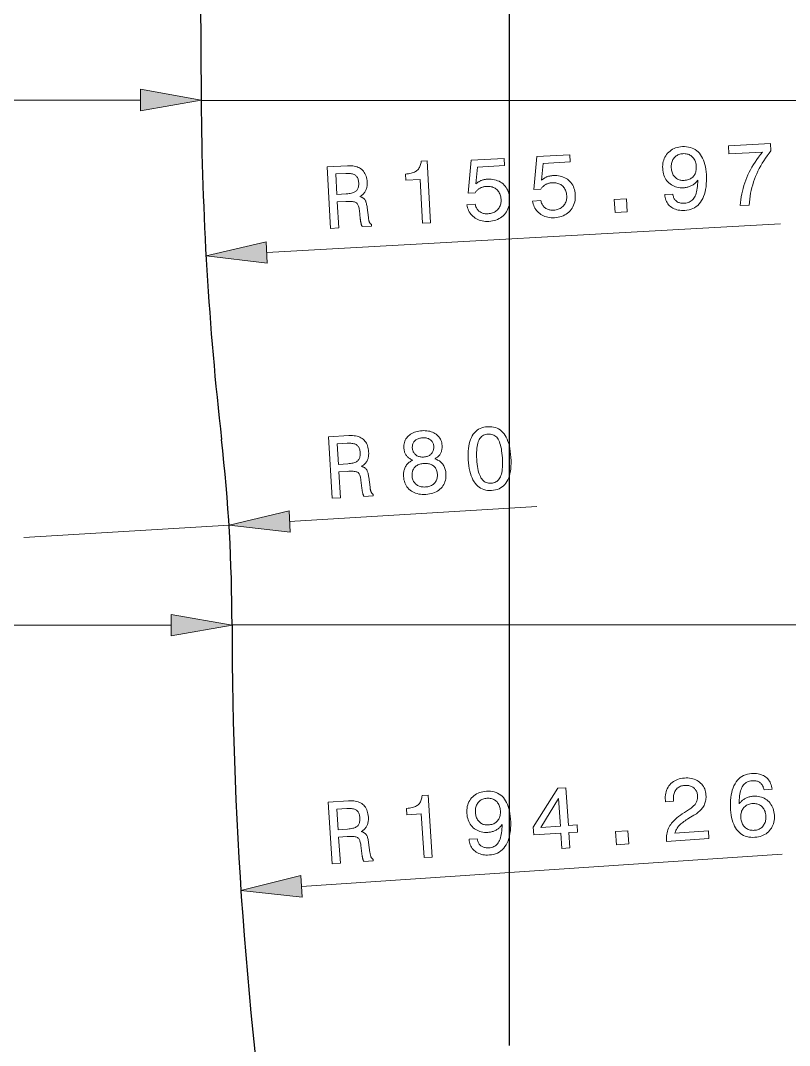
# Model space of a CAD drawing. Extents: x 0 to 297, y 0 to 535.
# Drawn here: x 166.19 to 203.59, y 167.41 to 217.27 of the extents above; entities that cross this region are included whole.
import ezdxf

# ---------------------------------------------------------------- set-up
doc = ezdxf.new("R2010")
doc.units = 0

msp = doc.modelspace()

# ---------------------------------------------------------------- linework, layer by layer
at = {"color": 7, "lineweight": 30}
for p, q in [((174.477, 284.381), (174.977, 213.381)), ((189.977, 167.413), (189.977, 246.181))]:
    msp.add_line(p, q, dxfattribs=at)
at = {"color": 7, "lineweight": 13, "ltscale": 0.050605}
msp.add_line((174.977, 213.381), (174.977, 215.405), dxfattribs=at)
at = {"color": 7, "lineweight": 13}
for p, q in [((144.332, 213.405), (172.023, 213.405)), ((174.977, 213.381), (214.617, 213.381)), ((174.977, 213.381), (214.617, 213.381)), ((178.164, 205.987), (203.144, 207.375)), ((142.832, 187.856), (173.523, 187.856)), ((176.477, 187.881), (214.317, 187.881)), ((176.477, 187.881), (214.617, 187.881)), ((179.855, 175.155), (203.223, 176.713))]:
    msp.add_line(p, q, dxfattribs=at)
at = {"color": 7, "lineweight": 13, "ltscale": 0.301139}
msp.add_line((179.279, 192.903), (191.303, 193.632), dxfattribs=at)
at = {"color": 7, "lineweight": 13, "ltscale": 0.25}
msp.add_line((166.349, 192.118), (176.33, 192.724), dxfattribs=at)
at = {"color": 7, "lineweight": 13, "ltscale": 0.050638}
msp.add_line((176.477, 187.881), (176.477, 185.856), dxfattribs=at)
at = {"color": 7, "lineweight": 13}
for points in [[(172.023, 212.884), (174.977, 213.405), (172.023, 213.926)], [(197.516, 208.807), (197.912, 208.829), (197.917, 208.785), (197.926, 208.744), (197.937, 208.704), (197.95, 208.667), (197.966, 208.631), (197.985, 208.598), (198.006, 208.567), (198.029, 208.538), (198.055, 208.511), (198.084, 208.486), (198.115, 208.464), (198.147, 208.444), (198.182, 208.427), (198.218, 208.413), (198.257, 208.401), (198.297, 208.392), (198.339, 208.385), (198.383, 208.381), (198.429, 208.38), (198.477, 208.381), (198.541, 208.388), (198.602, 208.399), (198.659, 208.416), (198.713, 208.438), (198.763, 208.465), (198.81, 208.497), (198.854, 208.534), (198.895, 208.577), (198.932, 208.625), (198.965, 208.678), (198.996, 208.736), (199.023, 208.8), (199.047, 208.869), (199.067, 208.944), (199.085, 209.024), (199.099, 209.11), (199.11, 209.201), (199.118, 209.297), (199.123, 209.399), (199.124, 209.507), (199.1, 209.473), (199.075, 209.442), (199.048, 209.411), (199.021, 209.382), (198.992, 209.355), (198.962, 209.329), (198.931, 209.305), (198.899, 209.282), (198.865, 209.261), (198.83, 209.241), (198.795, 209.223), (198.758, 209.207), (198.72, 209.192), (198.682, 209.179), (198.642, 209.168), (198.602, 209.158), (198.561, 209.15), (198.518, 209.143), (198.475, 209.138), (198.431, 209.135), (198.347, 209.133), (198.267, 209.137), (198.189, 209.146), (198.114, 209.161), (198.042, 209.182), (197.973, 209.208), (197.907, 209.24), (197.843, 209.277), (197.783, 209.32), (197.725, 209.369), (197.672, 209.423), (197.623, 209.48), (197.58, 209.541), (197.542, 209.605), (197.509, 209.674), (197.481, 209.746), (197.458, 209.822), (197.44, 209.902), (197.428, 209.986), (197.42, 210.073), (197.418, 210.161), (197.422, 210.246), (197.431, 210.328), (197.447, 210.407), (197.468, 210.483), (197.495, 210.556), (197.528, 210.625), (197.566, 210.692), (197.611, 210.756), (197.661, 210.816), (197.716, 210.872), (197.775, 210.923), (197.837, 210.969), (197.903, 211.009), (197.974, 211.043), (198.047, 211.073), (198.125, 211.096), (198.207, 211.115), (198.292, 211.128), (198.381, 211.136), (198.484, 211.138), (198.582, 211.132), (198.675, 211.119), (198.764, 211.099), (198.849, 211.071), (198.929, 211.035), (199.005, 210.992), (199.076, 210.941), (199.142, 210.882), (199.204, 210.816), (199.261, 210.743), (199.313, 210.663), (199.36, 210.577), (199.402, 210.483), (199.438, 210.383), (199.469, 210.276), (199.495, 210.163), (199.516, 210.042), (199.531, 209.915), (199.542, 209.781), (199.547, 209.623), (199.547, 209.472), (199.54, 209.327), (199.527, 209.19), (199.507, 209.06), (199.481, 208.937), (199.449, 208.821), (199.41, 208.713), (199.365, 208.611), (199.314, 208.517), (199.257, 208.43), (199.194, 208.352), (199.126, 208.282), (199.052, 208.221), (198.972, 208.168), (198.887, 208.124), (198.797, 208.088), (198.701, 208.061), (198.599, 208.042), (198.492, 208.032), (198.409, 208.029), (198.329, 208.032), (198.252, 208.039), (198.178, 208.05), (198.107, 208.067), (198.04, 208.088), (197.975, 208.114), (197.914, 208.144), (197.857, 208.179), (197.802, 208.219), (197.751, 208.263), (197.706, 208.31), (197.665, 208.361), (197.629, 208.415), (197.598, 208.472), (197.572, 208.532), (197.55, 208.596), (197.534, 208.663), (197.523, 208.734)], [(201.186, 208.268), (201.199, 208.413), (201.217, 208.556), (201.239, 208.697), (201.265, 208.836), (201.295, 208.973), (201.329, 209.109), (201.368, 209.243), (201.41, 209.375), (201.457, 209.506), (201.508, 209.634), (201.564, 209.762), (201.624, 209.888), (201.688, 210.014), (201.758, 210.139), (201.832, 210.263), (201.911, 210.386), (201.994, 210.508), (202.082, 210.63), (202.175, 210.751), (202.272, 210.871), (200.635, 210.78), (200.613, 211.173), (202.665, 211.287), (202.685, 210.93), (202.591, 210.812), (202.501, 210.693), (202.416, 210.573), (202.335, 210.451), (202.258, 210.327), (202.186, 210.202), (202.118, 210.076), (202.054, 209.949), (201.994, 209.819), (201.939, 209.689), (201.888, 209.557), (201.841, 209.423), (201.799, 209.287), (201.761, 209.15), (201.727, 209.011), (201.697, 208.871), (201.672, 208.729), (201.651, 208.585), (201.634, 208.439), (201.622, 208.292)], [(185.742, 207.41), (185.623, 209.54), (184.925, 209.501), (184.908, 209.806), (184.983, 209.813), (185.053, 209.822), (185.12, 209.834), (185.183, 209.847), (185.241, 209.864), (185.296, 209.882), (185.346, 209.903), (185.392, 209.926), (185.434, 209.952), (185.472, 209.98), (185.507, 210.011), (185.538, 210.045), (185.566, 210.082), (185.591, 210.122), (185.612, 210.166), (185.631, 210.212), (185.646, 210.262), (185.658, 210.314), (185.667, 210.37), (185.673, 210.429), (185.966, 210.446), (186.133, 207.431)], [(187.9, 208.313), (188.3, 208.335), (188.311, 208.29), (188.324, 208.247), (188.34, 208.206), (188.358, 208.167), (188.378, 208.131), (188.401, 208.096), (188.426, 208.064), (188.453, 208.034), (188.483, 208.006), (188.515, 207.981), (188.549, 207.958), (188.585, 207.937), (188.622, 207.919), (188.661, 207.904), (188.701, 207.892), (188.744, 207.883), (188.787, 207.876), (188.832, 207.872), (188.879, 207.87), (188.928, 207.872), (188.987, 207.877), (189.043, 207.886), (189.097, 207.898), (189.148, 207.913), (189.197, 207.933), (189.243, 207.955), (189.286, 207.982), (189.327, 208.012), (189.366, 208.045), (189.402, 208.082), (189.434, 208.122), (189.463, 208.163), (189.488, 208.207), (189.51, 208.253), (189.527, 208.302), (189.541, 208.352), (189.551, 208.404), (189.557, 208.459), (189.559, 208.515), (189.558, 208.574), (189.553, 208.634), (189.544, 208.691), (189.532, 208.745), (189.517, 208.797), (189.498, 208.846), (189.475, 208.892), (189.449, 208.936), (189.419, 208.976), (189.386, 209.015), (189.35, 209.05), (189.311, 209.083), (189.269, 209.111), (189.225, 209.136), (189.179, 209.157), (189.13, 209.174), (189.08, 209.188), (189.027, 209.197), (188.971, 209.203), (188.914, 209.206), (188.854, 209.204), (188.819, 209.202), (188.785, 209.198), (188.752, 209.192), (188.719, 209.186), (188.688, 209.178), (188.656, 209.168), (188.626, 209.157), (188.596, 209.145), (188.567, 209.132), (188.539, 209.117), (188.511, 209.101), (188.484, 209.083), (188.458, 209.065), (188.433, 209.045), (188.408, 209.023), (188.385, 209.001), (188.362, 208.977), (188.34, 208.951), (188.319, 208.925), (188.299, 208.897), (187.955, 208.878), (188.103, 210.478), (189.703, 210.567), (189.722, 210.213), (188.411, 210.14), (188.336, 209.327), (188.357, 209.347), (188.378, 209.366), (188.401, 209.384), (188.424, 209.401), (188.448, 209.417), (188.473, 209.433), (188.499, 209.447), (188.526, 209.461), (188.553, 209.474), (188.581, 209.486), (188.61, 209.497), (188.64, 209.507), (188.67, 209.516), (188.701, 209.524), (188.732, 209.531), (188.764, 209.538), (188.797, 209.543), (188.83, 209.547), (188.863, 209.551), (188.898, 209.553), (188.988, 209.555), (189.075, 209.552), (189.159, 209.543), (189.24, 209.528), (189.317, 209.508), (189.391, 209.482), (189.462, 209.45), (189.53, 209.412), (189.594, 209.369), (189.655, 209.321), (189.711, 209.267), (189.762, 209.21), (189.808, 209.149), (189.848, 209.084), (189.883, 209.016), (189.913, 208.944), (189.937, 208.868), (189.955, 208.789), (189.968, 208.705), (189.976, 208.618), (189.978, 208.526), (189.974, 208.436), (189.964, 208.35), (189.947, 208.267), (189.925, 208.187), (189.896, 208.111), (189.862, 208.038), (189.821, 207.968), (189.774, 207.901), (189.72, 207.838), (189.662, 207.779), (189.6, 207.725), (189.534, 207.678), (189.464, 207.636), (189.39, 207.599), (189.312, 207.568), (189.23, 207.543), (189.144, 207.524), (189.055, 207.51), (188.961, 207.502), (188.878, 207.5), (188.797, 207.502), (188.719, 207.51), (188.643, 207.523), (188.571, 207.54), (188.5, 207.563), (188.433, 207.59), (188.368, 207.622), (188.305, 207.66), (188.246, 207.702), (188.19, 207.748), (188.138, 207.798), (188.092, 207.851), (188.05, 207.907), (188.013, 207.966), (187.981, 208.029), (187.954, 208.095), (187.931, 208.164), (187.913, 208.237)], [(191.094, 208.49), (191.493, 208.513), (191.504, 208.467), (191.518, 208.424), (191.533, 208.384), (191.551, 208.345), (191.572, 208.308), (191.594, 208.274), (191.619, 208.242), (191.647, 208.212), (191.676, 208.184), (191.708, 208.158), (191.743, 208.135), (191.778, 208.115), (191.815, 208.097), (191.854, 208.082), (191.895, 208.07), (191.937, 208.06), (191.98, 208.053), (192.026, 208.049), (192.073, 208.048), (192.121, 208.049), (192.18, 208.054), (192.236, 208.063), (192.29, 208.075), (192.341, 208.091), (192.39, 208.11), (192.436, 208.133), (192.48, 208.159), (192.521, 208.189), (192.559, 208.222), (192.595, 208.259), (192.628, 208.299), (192.657, 208.341), (192.682, 208.385), (192.703, 208.431), (192.721, 208.479), (192.734, 208.529), (192.744, 208.582), (192.75, 208.636), (192.753, 208.693), (192.751, 208.752), (192.746, 208.811), (192.738, 208.868), (192.725, 208.923), (192.71, 208.974), (192.691, 209.023), (192.668, 209.069), (192.642, 209.113), (192.613, 209.154), (192.58, 209.192), (192.543, 209.228), (192.504, 209.26), (192.462, 209.289), (192.418, 209.313), (192.372, 209.334), (192.324, 209.352), (192.273, 209.365), (192.22, 209.375), (192.164, 209.381), (192.107, 209.383), (192.047, 209.382), (192.012, 209.379), (191.978, 209.375), (191.945, 209.37), (191.913, 209.363), (191.881, 209.355), (191.85, 209.346), (191.819, 209.335), (191.789, 209.323), (191.76, 209.309), (191.732, 209.295), (191.704, 209.278), (191.677, 209.261), (191.651, 209.242), (191.626, 209.222), (191.602, 209.201), (191.578, 209.178), (191.555, 209.154), (191.533, 209.129), (191.512, 209.102), (191.492, 209.074), (191.149, 209.055), (191.296, 210.655), (192.896, 210.744), (192.916, 210.391), (191.604, 210.318), (191.529, 209.505), (191.55, 209.525), (191.572, 209.544), (191.594, 209.562), (191.617, 209.579), (191.642, 209.595), (191.667, 209.61), (191.692, 209.625), (191.719, 209.638), (191.746, 209.651), (191.775, 209.663), (191.804, 209.674), (191.833, 209.684), (191.863, 209.693), (191.894, 209.702), (191.926, 209.709), (191.957, 209.715), (191.99, 209.72), (192.023, 209.725), (192.057, 209.728), (192.091, 209.73), (192.181, 209.733), (192.269, 209.729), (192.353, 209.72), (192.433, 209.706), (192.511, 209.685), (192.585, 209.659), (192.656, 209.627), (192.723, 209.59), (192.787, 209.547), (192.848, 209.498), (192.905, 209.445), (192.956, 209.387), (193.001, 209.326), (193.042, 209.262), (193.076, 209.193), (193.106, 209.121), (193.13, 209.046), (193.148, 208.966), (193.161, 208.883), (193.169, 208.796), (193.171, 208.703), (193.167, 208.614), (193.157, 208.528), (193.141, 208.445), (193.118, 208.365), (193.09, 208.289), (193.055, 208.215), (193.014, 208.145), (192.967, 208.079), (192.914, 208.015), (192.855, 207.956), (192.793, 207.903), (192.727, 207.855), (192.657, 207.813), (192.583, 207.777), (192.505, 207.746), (192.423, 207.721), (192.337, 207.701), (192.248, 207.688), (192.154, 207.68), (192.071, 207.677), (191.99, 207.68), (191.912, 207.688), (191.837, 207.7), (191.764, 207.718), (191.694, 207.74), (191.626, 207.768), (191.561, 207.8), (191.499, 207.837), (191.439, 207.879), (191.383, 207.926), (191.332, 207.975), (191.285, 208.028), (191.243, 208.084), (191.206, 208.144), (191.174, 208.207), (191.147, 208.273), (191.124, 208.342), (191.107, 208.415)], [(197.837, 210.101), (197.842, 210.044), (197.849, 209.989), (197.86, 209.938), (197.874, 209.888), (197.892, 209.841), (197.912, 209.797), (197.935, 209.755), (197.961, 209.716), (197.991, 209.68), (198.024, 209.645), (198.059, 209.614), (198.096, 209.587), (198.134, 209.563), (198.175, 209.542), (198.218, 209.525), (198.262, 209.512), (198.309, 209.503), (198.357, 209.497), (198.407, 209.494), (198.459, 209.495), (198.517, 209.5), (198.572, 209.508), (198.624, 209.52), (198.673, 209.535), (198.72, 209.553), (198.764, 209.574), (198.805, 209.599), (198.843, 209.627), (198.879, 209.658), (198.912, 209.693), (198.942, 209.73), (198.968, 209.77), (198.991, 209.812), (199.01, 209.856), (199.026, 209.903), (199.039, 209.952), (199.047, 210.004), (199.053, 210.058), (199.055, 210.114), (199.053, 210.172), (199.048, 210.231), (199.04, 210.287), (199.029, 210.341), (199.014, 210.392), (198.996, 210.44), (198.975, 210.486), (198.951, 210.529), (198.924, 210.569), (198.893, 210.607), (198.859, 210.642), (198.823, 210.674), (198.784, 210.702), (198.743, 210.727), (198.701, 210.747), (198.656, 210.764), (198.609, 210.778), (198.56, 210.788), (198.509, 210.794), (198.455, 210.796), (198.4, 210.795), (198.347, 210.79), (198.297, 210.782), (198.249, 210.77), (198.203, 210.755), (198.159, 210.736), (198.118, 210.713), (198.079, 210.687), (198.042, 210.658), (198.008, 210.625), (197.975, 210.589), (197.946, 210.549), (197.92, 210.508), (197.898, 210.464), (197.879, 210.419), (197.863, 210.371), (197.851, 210.321), (197.842, 210.269), (197.837, 210.215), (197.835, 210.159)], [(181.264, 207.161), (181.098, 210.152), (182.097, 210.207), (182.184, 210.21), (182.266, 210.208), (182.345, 210.202), (182.419, 210.19), (182.49, 210.175), (182.557, 210.154), (182.619, 210.129), (182.678, 210.1), (182.732, 210.066), (182.783, 210.027), (182.83, 209.984), (182.872, 209.937), (182.91, 209.885), (182.943, 209.829), (182.972, 209.769), (182.996, 209.705), (183.016, 209.636), (183.032, 209.563), (183.043, 209.486), (183.05, 209.405), (183.052, 209.357), (183.051, 209.31), (183.049, 209.264), (183.044, 209.219), (183.038, 209.177), (183.029, 209.135), (183.018, 209.095), (183.005, 209.056), (182.99, 209.019), (182.973, 208.983), (182.954, 208.948), (182.933, 208.915), (182.91, 208.884), (182.885, 208.854), (182.858, 208.826), (182.828, 208.798), (182.797, 208.773), (182.764, 208.749), (182.729, 208.726), (182.692, 208.705), (182.724, 208.697), (182.755, 208.686), (182.784, 208.675), (182.811, 208.662), (182.837, 208.648), (182.86, 208.632), (182.882, 208.616), (182.902, 208.598), (182.92, 208.578), (182.937, 208.558), (182.952, 208.535), (182.966, 208.508), (182.979, 208.478), (182.992, 208.445), (183.004, 208.408), (183.014, 208.368), (183.024, 208.325), (183.033, 208.278), (183.041, 208.228), (183.049, 208.174), (183.107, 207.69), (183.111, 207.659), (183.116, 207.63), (183.12, 207.603), (183.125, 207.577), (183.13, 207.554), (183.136, 207.532), (183.141, 207.511), (183.147, 207.493), (183.154, 207.476), (183.16, 207.46), (183.167, 207.446), (183.175, 207.433), (183.183, 207.421), (183.192, 207.409), (183.202, 207.398), (183.212, 207.387), (183.223, 207.378), (183.234, 207.369), (183.246, 207.361), (183.259, 207.354), (183.264, 207.272), (182.811, 207.247), (182.805, 207.257), (182.798, 207.267), (182.792, 207.279), (182.787, 207.292), (182.781, 207.306), (182.775, 207.32), (182.77, 207.336), (182.765, 207.353), (182.76, 207.371), (182.755, 207.389), (182.75, 207.409), (182.745, 207.43), (182.74, 207.453), (182.736, 207.477), (182.731, 207.502), (182.727, 207.529), (182.723, 207.557), (182.719, 207.586), (182.715, 207.617), (182.711, 207.649), (182.668, 208.035), (182.661, 208.091), (182.652, 208.143), (182.641, 208.191), (182.63, 208.235), (182.616, 208.274), (182.601, 208.31), (182.585, 208.341), (182.567, 208.368), (182.548, 208.39), (182.527, 208.409), (182.502, 208.425), (182.471, 208.438), (182.434, 208.449), (182.391, 208.458), (182.342, 208.465), (182.287, 208.47), (182.225, 208.473), (182.158, 208.474), (182.084, 208.472), (182.004, 208.469), (181.594, 208.446), (181.664, 207.183)], [(182.006, 209.835), (181.518, 209.808), (181.573, 208.812), (182.034, 208.838), (182.102, 208.843), (182.166, 208.85), (182.225, 208.859), (182.28, 208.87), (182.331, 208.883), (182.377, 208.899), (182.419, 208.916), (182.457, 208.936), (182.49, 208.957), (182.518, 208.981), (182.543, 209.007), (182.565, 209.036), (182.585, 209.068), (182.601, 209.103), (182.614, 209.141), (182.624, 209.182), (182.632, 209.225), (182.636, 209.272), (182.637, 209.321), (182.636, 209.374), (182.632, 209.425), (182.625, 209.474), (182.615, 209.519), (182.603, 209.561), (182.589, 209.599), (182.572, 209.635), (182.552, 209.668), (182.53, 209.697), (182.505, 209.723), (182.478, 209.746), (182.447, 209.766), (182.413, 209.784), (182.375, 209.799), (182.334, 209.812), (182.288, 209.822), (182.239, 209.83), (182.187, 209.835), (182.13, 209.837), (182.07, 209.837)], [(195.101, 207.93), (195.065, 208.572), (195.661, 208.605), (195.696, 207.963)], [(178.135, 206.507), (175.214, 205.823), (178.192, 205.467)], [(187.965, 195.897), (187.959, 196.046), (187.958, 196.187), (187.964, 196.322), (187.974, 196.449), (187.991, 196.57), (188.013, 196.684), (188.042, 196.791), (188.075, 196.89), (188.115, 196.983), (188.16, 197.069), (188.211, 197.148), (188.267, 197.219), (188.329, 197.283), (188.396, 197.339), (188.468, 197.387), (188.545, 197.427), (188.628, 197.46), (188.716, 197.485), (188.81, 197.503), (188.909, 197.513), (189.009, 197.515), (189.104, 197.509), (189.195, 197.495), (189.282, 197.472), (189.364, 197.442), (189.441, 197.403), (189.514, 197.356), (189.582, 197.301), (189.646, 197.238), (189.706, 197.166), (189.761, 197.087), (189.811, 197), (189.856, 196.905), (189.896, 196.802), (189.932, 196.692), (189.963, 196.573), (189.989, 196.447), (190.01, 196.314), (190.026, 196.172), (190.038, 196.023), (190.045, 195.874), (190.045, 195.731), (190.04, 195.596), (190.03, 195.469), (190.013, 195.348), (189.991, 195.234), (189.964, 195.128), (189.93, 195.029), (189.891, 194.937), (189.846, 194.852), (189.796, 194.774), (189.74, 194.704), (189.679, 194.641), (189.612, 194.586), (189.54, 194.538), (189.462, 194.498), (189.379, 194.466), (189.29, 194.441), (189.196, 194.423), (189.097, 194.413), (188.997, 194.411), (188.902, 194.417), (188.812, 194.432), (188.726, 194.454), (188.644, 194.485), (188.567, 194.523), (188.493, 194.57), (188.425, 194.625), (188.36, 194.689), (188.3, 194.76), (188.245, 194.839), (188.195, 194.926), (188.149, 195.021), (188.108, 195.123), (188.072, 195.233), (188.041, 195.35), (188.015, 195.476), (187.993, 195.608), (187.977, 195.749)], [(181.347, 194.03), (181.165, 197.02), (182.165, 197.081), (182.251, 197.084), (182.334, 197.082), (182.412, 197.076), (182.487, 197.065), (182.557, 197.05), (182.624, 197.03), (182.687, 197.005), (182.746, 196.976), (182.801, 196.942), (182.851, 196.904), (182.898, 196.861), (182.941, 196.814), (182.979, 196.762), (183.012, 196.707), (183.041, 196.647), (183.066, 196.583), (183.086, 196.514), (183.103, 196.442), (183.114, 196.365), (183.121, 196.283), (183.123, 196.235), (183.123, 196.188), (183.121, 196.142), (183.117, 196.098), (183.11, 196.055), (183.102, 196.013), (183.091, 195.973), (183.078, 195.934), (183.064, 195.897), (183.047, 195.861), (183.028, 195.826), (183.007, 195.793), (182.984, 195.761), (182.959, 195.731), (182.932, 195.703), (182.903, 195.676), (182.872, 195.65), (182.839, 195.626), (182.804, 195.603), (182.767, 195.582), (182.799, 195.573), (182.83, 195.563), (182.859, 195.552), (182.886, 195.539), (182.912, 195.525), (182.936, 195.51), (182.957, 195.493), (182.977, 195.475), (182.996, 195.456), (183.012, 195.435), (183.028, 195.412), (183.042, 195.386), (183.055, 195.356), (183.068, 195.323), (183.08, 195.286), (183.091, 195.246), (183.101, 195.203), (183.11, 195.156), (183.119, 195.106), (183.126, 195.052), (183.187, 194.568), (183.192, 194.538), (183.196, 194.509), (183.201, 194.481), (183.206, 194.456), (183.211, 194.432), (183.216, 194.41), (183.222, 194.39), (183.228, 194.371), (183.235, 194.354), (183.241, 194.339), (183.249, 194.325), (183.256, 194.312), (183.265, 194.299), (183.274, 194.288), (183.283, 194.277), (183.293, 194.266), (183.304, 194.257), (183.316, 194.248), (183.328, 194.24), (183.341, 194.233), (183.346, 194.151), (182.893, 194.124), (182.887, 194.133), (182.881, 194.144), (182.875, 194.156), (182.869, 194.169), (182.863, 194.183), (182.857, 194.197), (182.852, 194.213), (182.846, 194.23), (182.841, 194.247), (182.836, 194.266), (182.831, 194.286), (182.826, 194.307), (182.822, 194.329), (182.817, 194.353), (182.812, 194.379), (182.808, 194.405), (182.804, 194.433), (182.799, 194.462), (182.795, 194.493), (182.791, 194.525), (182.746, 194.911), (182.739, 194.967), (182.73, 195.019), (182.719, 195.067), (182.707, 195.111), (182.693, 195.15), (182.678, 195.185), (182.662, 195.216), (182.644, 195.243), (182.624, 195.266), (182.603, 195.285), (182.579, 195.3), (182.548, 195.313), (182.511, 195.324), (182.467, 195.333), (182.418, 195.34), (182.363, 195.345), (182.301, 195.347), (182.234, 195.347), (182.16, 195.346), (182.08, 195.342), (181.67, 195.317), (181.746, 194.054)], [(185.267, 195.885), (185.227, 195.902), (185.189, 195.92), (185.153, 195.939), (185.119, 195.96), (185.087, 195.982), (185.057, 196.005), (185.029, 196.03), (185.002, 196.057), (184.978, 196.084), (184.955, 196.114), (184.934, 196.144), (184.916, 196.177), (184.899, 196.21), (184.884, 196.246), (184.87, 196.283), (184.859, 196.321), (184.85, 196.361), (184.842, 196.403), (184.837, 196.446), (184.833, 196.491), (184.831, 196.558), (184.835, 196.623), (184.844, 196.686), (184.859, 196.747), (184.879, 196.805), (184.904, 196.862), (184.934, 196.916), (184.97, 196.967), (185.011, 197.017), (185.057, 197.064), (185.108, 197.108), (185.162, 197.148), (185.219, 197.184), (185.28, 197.215), (185.344, 197.243), (185.412, 197.266), (185.483, 197.286), (185.557, 197.301), (185.635, 197.312), (185.716, 197.319), (185.798, 197.322), (185.877, 197.32), (185.953, 197.314), (186.026, 197.304), (186.096, 197.289), (186.163, 197.269), (186.227, 197.245), (186.288, 197.216), (186.346, 197.183), (186.402, 197.145), (186.453, 197.104), (186.499, 197.06), (186.541, 197.013), (186.577, 196.963), (186.608, 196.91), (186.635, 196.855), (186.656, 196.796), (186.673, 196.735), (186.685, 196.671), (186.691, 196.603), (186.693, 196.558), (186.693, 196.514), (186.69, 196.472), (186.686, 196.431), (186.68, 196.391), (186.671, 196.352), (186.661, 196.315), (186.649, 196.28), (186.634, 196.245), (186.618, 196.212), (186.599, 196.181), (186.578, 196.15), (186.556, 196.121), (186.531, 196.093), (186.504, 196.066), (186.474, 196.04), (186.443, 196.016), (186.409, 195.993), (186.374, 195.971), (186.336, 195.95), (186.385, 195.934), (186.432, 195.915), (186.477, 195.894), (186.519, 195.871), (186.559, 195.846), (186.597, 195.819), (186.632, 195.789), (186.665, 195.758), (186.696, 195.724), (186.724, 195.689), (186.751, 195.651), (186.774, 195.611), (186.796, 195.57), (186.815, 195.527), (186.831, 195.481), (186.845, 195.434), (186.857, 195.385), (186.867, 195.334), (186.874, 195.282), (186.878, 195.227), (186.88, 195.142), (186.877, 195.061), (186.868, 194.982), (186.853, 194.907), (186.832, 194.835), (186.805, 194.766), (186.773, 194.7), (186.735, 194.638), (186.691, 194.578), (186.641, 194.522), (186.586, 194.47), (186.527, 194.422), (186.464, 194.38), (186.397, 194.342), (186.325, 194.31), (186.249, 194.282), (186.169, 194.259), (186.085, 194.241), (185.997, 194.228), (185.904, 194.22), (185.811, 194.217), (185.722, 194.219), (185.636, 194.227), (185.554, 194.24), (185.476, 194.258), (185.401, 194.282), (185.33, 194.311), (185.262, 194.346), (185.198, 194.386), (185.137, 194.431), (185.081, 194.481), (185.031, 194.534), (184.985, 194.592), (184.946, 194.653), (184.911, 194.719), (184.882, 194.788), (184.858, 194.86), (184.839, 194.937), (184.826, 195.018), (184.818, 195.102), (184.816, 195.157), (184.816, 195.21), (184.82, 195.262), (184.825, 195.312), (184.834, 195.36), (184.845, 195.407), (184.858, 195.452), (184.874, 195.496), (184.893, 195.538), (184.915, 195.579), (184.939, 195.618), (184.965, 195.655), (184.994, 195.69), (185.026, 195.724), (185.06, 195.755), (185.096, 195.785), (185.135, 195.813), (185.176, 195.839), (185.22, 195.863)], [(185.245, 196.482), (185.249, 196.44), (185.256, 196.4), (185.266, 196.361), (185.278, 196.325), (185.293, 196.29), (185.31, 196.258), (185.331, 196.227), (185.354, 196.198), (185.38, 196.171), (185.408, 196.145), (185.439, 196.122), (185.472, 196.102), (185.506, 196.085), (185.542, 196.07), (185.58, 196.058), (185.619, 196.048), (185.66, 196.041), (185.703, 196.038), (185.748, 196.036), (185.794, 196.038), (185.841, 196.042), (185.885, 196.049), (185.927, 196.058), (185.968, 196.069), (186.006, 196.083), (186.042, 196.1), (186.076, 196.119), (186.108, 196.141), (186.138, 196.165), (186.166, 196.191), (186.191, 196.22), (186.214, 196.25), (186.233, 196.282), (186.25, 196.315), (186.263, 196.349), (186.274, 196.385), (186.282, 196.423), (186.286, 196.462), (186.288, 196.503), (186.287, 196.545), (186.283, 196.587), (186.277, 196.627), (186.267, 196.665), (186.255, 196.701), (186.241, 196.735), (186.223, 196.767), (186.203, 196.797), (186.181, 196.824), (186.156, 196.85), (186.128, 196.874), (186.097, 196.896), (186.065, 196.915), (186.031, 196.932), (185.995, 196.945), (185.957, 196.957), (185.917, 196.965), (185.875, 196.971), (185.831, 196.975), (185.785, 196.976), (185.737, 196.974), (185.69, 196.97), (185.645, 196.964), (185.602, 196.955), (185.561, 196.944), (185.523, 196.93), (185.487, 196.915), (185.453, 196.896), (185.421, 196.876), (185.391, 196.853), (185.364, 196.828), (185.339, 196.801), (185.317, 196.772), (185.298, 196.742), (185.282, 196.71), (185.268, 196.676), (185.258, 196.64), (185.251, 196.603), (185.246, 196.564), (185.244, 196.524)], [(188.378, 195.922), (188.387, 195.802), (188.398, 195.688), (188.412, 195.581), (188.429, 195.482), (188.448, 195.389), (188.47, 195.302), (188.495, 195.223), (188.522, 195.15), (188.552, 195.084), (188.584, 195.025), (188.62, 194.973), (188.658, 194.926), (188.699, 194.885), (188.744, 194.85), (188.791, 194.822), (188.842, 194.799), (188.896, 194.782), (188.952, 194.771), (189.012, 194.766), (189.075, 194.767), (189.138, 194.773), (189.197, 194.786), (189.252, 194.803), (189.304, 194.826), (189.351, 194.855), (189.395, 194.889), (189.434, 194.928), (189.47, 194.973), (189.502, 195.024), (189.53, 195.08), (189.555, 195.141), (189.576, 195.21), (189.594, 195.285), (189.608, 195.367), (189.619, 195.456), (189.627, 195.551), (189.631, 195.652), (189.632, 195.761), (189.629, 195.876), (189.624, 195.998), (189.615, 196.119), (189.603, 196.234), (189.589, 196.342), (189.573, 196.443), (189.554, 196.537), (189.532, 196.623), (189.508, 196.703), (189.481, 196.776), (189.452, 196.841), (189.42, 196.9), (189.385, 196.952), (189.347, 196.998), (189.306, 197.038), (189.262, 197.073), (189.215, 197.101), (189.164, 197.124), (189.11, 197.14), (189.054, 197.151), (188.994, 197.156), (188.93, 197.155), (188.868, 197.149), (188.809, 197.136), (188.754, 197.119), (188.703, 197.095), (188.655, 197.066), (188.612, 197.032), (188.572, 196.992), (188.535, 196.947), (188.503, 196.896), (188.474, 196.839), (188.449, 196.777), (188.427, 196.708), (188.409, 196.632), (188.394, 196.55), (188.383, 196.462), (188.375, 196.367), (188.371, 196.265), (188.37, 196.157), (188.372, 196.043)], [(182.076, 196.708), (181.587, 196.678), (181.648, 195.683), (182.109, 195.711), (182.177, 195.716), (182.24, 195.723), (182.3, 195.733), (182.355, 195.744), (182.405, 195.758), (182.451, 195.773), (182.493, 195.791), (182.53, 195.811), (182.563, 195.832), (182.592, 195.856), (182.617, 195.883), (182.639, 195.912), (182.658, 195.944), (182.674, 195.979), (182.687, 196.017), (182.697, 196.058), (182.704, 196.101), (182.708, 196.148), (182.709, 196.197), (182.707, 196.25), (182.703, 196.301), (182.696, 196.35), (182.686, 196.395), (182.674, 196.437), (182.659, 196.475), (182.642, 196.511), (182.622, 196.543), (182.6, 196.572), (182.575, 196.598), (182.548, 196.621), (182.517, 196.641), (182.483, 196.659), (182.445, 196.674), (182.403, 196.686), (182.358, 196.696), (182.309, 196.704), (182.256, 196.708), (182.199, 196.711), (182.139, 196.711)], [(185.232, 195.136), (185.237, 195.082), (185.245, 195.031), (185.256, 194.983), (185.271, 194.937), (185.288, 194.893), (185.309, 194.852), (185.333, 194.814), (185.36, 194.778), (185.39, 194.744), (185.423, 194.713), (185.459, 194.685), (185.498, 194.66), (185.538, 194.639), (185.581, 194.621), (185.626, 194.606), (185.673, 194.594), (185.722, 194.586), (185.773, 194.581), (185.827, 194.58), (185.882, 194.582), (185.938, 194.587), (185.992, 194.595), (186.042, 194.606), (186.09, 194.62), (186.136, 194.637), (186.179, 194.657), (186.219, 194.68), (186.257, 194.706), (186.292, 194.736), (186.324, 194.768), (186.353, 194.803), (186.379, 194.84), (186.402, 194.879), (186.421, 194.92), (186.437, 194.963), (186.449, 195.008), (186.458, 195.056), (186.463, 195.105), (186.465, 195.157), (186.463, 195.21), (186.458, 195.26), (186.451, 195.308), (186.44, 195.353), (186.425, 195.395), (186.408, 195.436), (186.388, 195.474), (186.364, 195.51), (186.337, 195.543), (186.308, 195.574), (186.274, 195.603), (186.239, 195.629), (186.201, 195.652), (186.16, 195.672), (186.118, 195.689), (186.073, 195.703), (186.025, 195.713), (185.976, 195.721), (185.924, 195.725), (185.87, 195.726), (185.813, 195.724), (185.757, 195.719), (185.704, 195.712), (185.653, 195.701), (185.605, 195.688), (185.56, 195.672), (185.517, 195.653), (185.477, 195.631), (185.439, 195.606), (185.404, 195.579), (185.372, 195.549), (185.342, 195.516), (185.316, 195.481), (185.294, 195.445), (185.275, 195.407), (185.259, 195.366), (185.247, 195.324), (185.238, 195.28), (185.233, 195.234), (185.231, 195.186)], [(179.248, 193.423), (176.33, 192.724), (179.311, 192.383)], [(173.523, 187.335), (176.477, 187.856), (173.523, 188.376)], [(202.742, 179.876), (202.346, 179.85), (202.337, 179.895), (202.326, 179.938), (202.313, 179.978), (202.298, 180.017), (202.281, 180.052), (202.261, 180.086), (202.239, 180.117), (202.215, 180.145), (202.189, 180.172), (202.161, 180.196), (202.13, 180.217), (202.098, 180.236), (202.064, 180.252), (202.028, 180.266), (201.99, 180.277), (201.95, 180.285), (201.908, 180.291), (201.865, 180.295), (201.819, 180.295), (201.772, 180.293), (201.708, 180.286), (201.647, 180.274), (201.59, 180.257), (201.537, 180.234), (201.486, 180.207), (201.44, 180.174), (201.396, 180.136), (201.356, 180.093), (201.32, 180.044), (201.287, 179.991), (201.257, 179.932), (201.231, 179.867), (201.208, 179.798), (201.188, 179.723), (201.171, 179.643), (201.158, 179.557), (201.148, 179.466), (201.141, 179.37), (201.137, 179.268), (201.137, 179.161), (201.161, 179.194), (201.186, 179.226), (201.212, 179.256), (201.239, 179.285), (201.268, 179.313), (201.298, 179.339), (201.329, 179.363), (201.361, 179.386), (201.394, 179.407), (201.429, 179.427), (201.465, 179.446), (201.501, 179.463), (201.539, 179.478), (201.578, 179.491), (201.617, 179.503), (201.658, 179.514), (201.7, 179.522), (201.742, 179.529), (201.786, 179.535), (201.83, 179.539), (201.914, 179.542), (201.995, 179.539), (202.073, 179.53), (202.148, 179.516), (202.22, 179.496), (202.289, 179.471), (202.356, 179.44), (202.42, 179.403), (202.48, 179.36), (202.539, 179.312), (202.593, 179.259), (202.642, 179.203), (202.686, 179.142), (202.725, 179.078), (202.758, 179.01), (202.787, 178.938), (202.811, 178.862), (202.829, 178.782), (202.843, 178.699), (202.851, 178.612), (202.854, 178.524), (202.852, 178.439), (202.843, 178.357), (202.829, 178.279), (202.808, 178.203), (202.782, 178.13), (202.75, 178.06), (202.712, 177.993), (202.668, 177.929), (202.619, 177.868), (202.565, 177.811), (202.506, 177.76), (202.444, 177.714), (202.378, 177.673), (202.309, 177.638), (202.235, 177.607), (202.158, 177.583), (202.076, 177.563), (201.991, 177.549), (201.902, 177.54), (201.799, 177.537), (201.701, 177.542), (201.607, 177.554), (201.517, 177.573), (201.432, 177.6), (201.351, 177.635), (201.275, 177.678), (201.203, 177.728), (201.135, 177.785), (201.072, 177.851), (201.014, 177.923), (200.961, 178.002), (200.913, 178.088), (200.871, 178.181), (200.833, 178.281), (200.801, 178.388), (200.773, 178.501), (200.751, 178.621), (200.734, 178.748), (200.723, 178.882), (200.715, 179.039), (200.714, 179.189), (200.719, 179.333), (200.731, 179.47), (200.75, 179.599), (200.774, 179.722), (200.805, 179.839), (200.843, 179.948), (200.887, 180.05), (200.937, 180.146), (200.994, 180.234), (201.055, 180.313), (201.122, 180.384), (201.195, 180.446), (201.273, 180.5), (201.356, 180.546), (201.444, 180.582), (201.538, 180.611), (201.637, 180.631), (201.742, 180.642), (201.826, 180.645), (201.906, 180.644), (201.983, 180.639), (202.057, 180.628), (202.128, 180.613), (202.195, 180.594), (202.259, 180.57), (202.319, 180.541), (202.377, 180.508), (202.431, 180.47), (202.481, 180.428), (202.527, 180.383), (202.569, 180.333), (202.606, 180.279), (202.639, 180.222), (202.668, 180.16), (202.693, 180.095), (202.713, 180.026), (202.73, 179.953)], [(197.612, 177.341), (197.611, 177.354), (197.607, 177.441), (197.608, 177.526), (197.612, 177.608), (197.622, 177.688), (197.635, 177.764), (197.653, 177.839), (197.675, 177.91), (197.702, 177.979), (197.732, 178.045), (197.768, 178.109), (197.808, 178.171), (197.855, 178.234), (197.909, 178.297), (197.97, 178.361), (198.037, 178.425), (198.111, 178.489), (198.191, 178.553), (198.279, 178.618), (198.372, 178.683), (198.473, 178.749), (198.718, 178.904), (198.761, 178.932), (198.801, 178.961), (198.839, 178.99), (198.875, 179.019), (198.908, 179.049), (198.938, 179.08), (198.966, 179.11), (198.991, 179.142), (199.014, 179.173), (199.034, 179.205), (199.052, 179.238), (199.068, 179.272), (199.081, 179.307), (199.092, 179.342), (199.102, 179.379), (199.109, 179.416), (199.114, 179.455), (199.116, 179.494), (199.117, 179.534), (199.115, 179.575), (199.11, 179.622), (199.102, 179.666), (199.091, 179.709), (199.077, 179.749), (199.06, 179.787), (199.039, 179.824), (199.016, 179.858), (198.989, 179.89), (198.959, 179.92), (198.926, 179.948), (198.891, 179.974), (198.853, 179.996), (198.814, 180.016), (198.772, 180.032), (198.728, 180.045), (198.683, 180.055), (198.635, 180.063), (198.585, 180.067), (198.534, 180.068), (198.48, 180.065), (198.427, 180.06), (198.377, 180.051), (198.329, 180.039), (198.283, 180.023), (198.241, 180.003), (198.2, 179.98), (198.162, 179.953), (198.127, 179.923), (198.095, 179.889), (198.064, 179.852), (198.037, 179.811), (198.013, 179.768), (197.993, 179.723), (197.975, 179.675), (197.962, 179.624), (197.951, 179.571), (197.944, 179.515), (197.94, 179.457), (197.939, 179.396), (197.942, 179.332), (197.944, 179.296), (197.553, 179.27), (197.549, 179.331), (197.545, 179.424), (197.547, 179.514), (197.555, 179.599), (197.569, 179.681), (197.588, 179.76), (197.612, 179.835), (197.643, 179.906), (197.679, 179.974), (197.721, 180.039), (197.768, 180.099), (197.82, 180.156), (197.877, 180.207), (197.937, 180.252), (198.002, 180.293), (198.071, 180.328), (198.144, 180.358), (198.222, 180.382), (198.304, 180.402), (198.389, 180.416), (198.479, 180.425), (198.566, 180.428), (198.65, 180.426), (198.731, 180.419), (198.808, 180.407), (198.883, 180.39), (198.954, 180.367), (199.023, 180.34), (199.088, 180.307), (199.151, 180.269), (199.21, 180.226), (199.265, 180.179), (199.315, 180.128), (199.36, 180.074), (199.399, 180.016), (199.433, 179.955), (199.462, 179.891), (199.486, 179.823), (199.504, 179.751), (199.517, 179.677), (199.525, 179.598), (199.528, 179.537), (199.527, 179.477), (199.523, 179.419), (199.516, 179.362), (199.505, 179.306), (199.491, 179.251), (199.473, 179.198), (199.453, 179.146), (199.429, 179.095), (199.402, 179.046), (199.371, 178.998), (199.337, 178.951), (199.3, 178.905), (199.259, 178.86), (199.214, 178.816), (199.166, 178.773), (199.115, 178.731), (199.06, 178.69), (199.002, 178.65), (198.941, 178.611), (198.697, 178.466), (198.629, 178.424), (198.566, 178.383), (198.506, 178.343), (198.451, 178.305), (198.4, 178.267), (198.352, 178.23), (198.309, 178.194), (198.269, 178.159), (198.234, 178.125), (198.203, 178.092), (198.175, 178.06), (198.148, 178.027), (198.125, 177.993), (198.103, 177.958), (198.083, 177.923), (198.066, 177.888), (198.051, 177.852), (198.038, 177.815), (198.027, 177.778), (198.018, 177.74), (199.642, 177.848), (199.667, 177.478)], [(185.821, 176.555), (185.679, 178.684), (184.981, 178.637), (184.961, 178.942), (185.035, 178.95), (185.106, 178.96), (185.173, 178.972), (185.235, 178.986), (185.294, 179.003), (185.348, 179.022), (185.398, 179.044), (185.444, 179.068), (185.486, 179.094), (185.523, 179.122), (185.557, 179.154), (185.588, 179.188), (185.616, 179.225), (185.64, 179.266), (185.661, 179.309), (185.679, 179.356), (185.694, 179.406), (185.706, 179.459), (185.714, 179.515), (185.719, 179.574), (186.012, 179.593), (186.212, 176.581)], [(188.006, 177.444), (188.401, 177.471), (188.408, 177.427), (188.417, 177.385), (188.428, 177.346), (188.442, 177.308), (188.458, 177.273), (188.477, 177.24), (188.498, 177.209), (188.522, 177.181), (188.548, 177.154), (188.577, 177.13), (188.608, 177.108), (188.641, 177.088), (188.676, 177.072), (188.713, 177.057), (188.751, 177.046), (188.791, 177.037), (188.834, 177.031), (188.878, 177.028), (188.924, 177.027), (188.972, 177.029), (189.036, 177.036), (189.096, 177.048), (189.153, 177.065), (189.207, 177.088), (189.257, 177.115), (189.304, 177.148), (189.347, 177.186), (189.387, 177.229), (189.423, 177.277), (189.457, 177.331), (189.486, 177.389), (189.513, 177.454), (189.536, 177.523), (189.556, 177.598), (189.572, 177.678), (189.586, 177.764), (189.596, 177.855), (189.602, 177.952), (189.606, 178.054), (189.606, 178.162), (189.582, 178.128), (189.558, 178.096), (189.532, 178.065), (189.504, 178.036), (189.476, 178.008), (189.446, 177.982), (189.415, 177.958), (189.383, 177.934), (189.35, 177.913), (189.316, 177.893), (189.28, 177.875), (189.243, 177.858), (189.206, 177.843), (189.168, 177.829), (189.128, 177.817), (189.088, 177.807), (189.047, 177.798), (189.005, 177.791), (188.961, 177.786), (188.917, 177.782), (188.834, 177.779), (188.753, 177.782), (188.675, 177.79), (188.6, 177.805), (188.528, 177.824), (188.458, 177.85), (188.392, 177.881), (188.328, 177.918), (188.267, 177.96), (188.209, 178.008), (188.155, 178.061), (188.106, 178.118), (188.062, 178.178), (188.023, 178.243), (187.989, 178.311), (187.961, 178.383), (187.937, 178.459), (187.918, 178.538), (187.905, 178.622), (187.896, 178.709), (187.893, 178.797), (187.896, 178.882), (187.905, 178.964), (187.919, 179.043), (187.939, 179.119), (187.965, 179.192), (187.997, 179.262), (188.035, 179.329), (188.079, 179.393), (188.129, 179.454), (188.183, 179.511), (188.241, 179.563), (188.303, 179.609), (188.369, 179.65), (188.439, 179.685), (188.512, 179.715), (188.59, 179.74), (188.671, 179.759), (188.756, 179.773), (188.845, 179.782), (188.948, 179.785), (189.046, 179.781), (189.14, 179.769), (189.229, 179.749), (189.314, 179.722), (189.394, 179.687), (189.47, 179.645), (189.542, 179.595), (189.609, 179.537), (189.672, 179.472), (189.73, 179.399), (189.783, 179.32), (189.831, 179.234), (189.873, 179.141), (189.911, 179.041), (189.943, 178.935), (189.97, 178.822), (189.992, 178.701), (190.009, 178.574), (190.021, 178.441), (190.028, 178.282), (190.029, 178.131), (190.024, 177.987), (190.012, 177.849), (189.994, 177.719), (189.97, 177.596), (189.939, 177.48), (189.901, 177.371), (189.857, 177.269), (189.807, 177.174), (189.751, 177.086), (189.689, 177.007), (189.621, 176.937), (189.548, 176.875), (189.469, 176.821), (189.385, 176.776), (189.295, 176.739), (189.199, 176.711), (189.098, 176.691), (188.991, 176.68), (188.907, 176.676), (188.827, 176.678), (188.75, 176.684), (188.676, 176.695), (188.605, 176.71), (188.538, 176.731), (188.473, 176.756), (188.412, 176.786), (188.353, 176.82), (188.298, 176.86), (188.247, 176.903), (188.201, 176.95), (188.16, 177), (188.123, 177.053), (188.092, 177.11), (188.065, 177.17), (188.043, 177.234), (188.026, 177.3), (188.013, 177.371)], [(192.517, 177.001), (192.467, 177.742), (191.153, 177.654), (191.128, 178.033), (192.318, 179.927), (192.709, 179.953), (192.832, 178.113), (193.259, 178.141), (193.282, 177.796), (192.855, 177.768), (192.904, 177.027)], [(181.346, 176.257), (181.147, 179.246), (182.146, 179.312), (182.233, 179.316), (182.315, 179.315), (182.394, 179.309), (182.468, 179.299), (182.539, 179.284), (182.606, 179.264), (182.669, 179.24), (182.728, 179.211), (182.783, 179.178), (182.834, 179.14), (182.881, 179.097), (182.923, 179.05), (182.962, 178.999), (182.996, 178.943), (183.025, 178.884), (183.05, 178.82), (183.071, 178.751), (183.088, 178.679), (183.1, 178.602), (183.107, 178.521), (183.11, 178.472), (183.11, 178.425), (183.108, 178.379), (183.104, 178.335), (183.098, 178.292), (183.089, 178.25), (183.079, 178.21), (183.067, 178.171), (183.052, 178.134), (183.035, 178.098), (183.017, 178.063), (182.996, 178.03), (182.973, 177.998), (182.948, 177.968), (182.922, 177.939), (182.893, 177.912), (182.862, 177.886), (182.829, 177.861), (182.794, 177.838), (182.757, 177.817), (182.79, 177.808), (182.821, 177.799), (182.85, 177.787), (182.877, 177.775), (182.902, 177.761), (182.926, 177.746), (182.948, 177.729), (182.968, 177.711), (182.987, 177.692), (183.004, 177.672), (183.019, 177.649), (183.033, 177.623), (183.047, 177.593), (183.06, 177.56), (183.072, 177.523), (183.083, 177.484), (183.094, 177.44), (183.103, 177.393), (183.112, 177.343), (183.12, 177.29), (183.184, 176.806), (183.188, 176.775), (183.193, 176.747), (183.198, 176.719), (183.203, 176.694), (183.208, 176.67), (183.214, 176.648), (183.22, 176.628), (183.226, 176.609), (183.232, 176.592), (183.239, 176.577), (183.246, 176.563), (183.254, 176.55), (183.263, 176.538), (183.272, 176.526), (183.281, 176.515), (183.292, 176.505), (183.303, 176.495), (183.314, 176.487), (183.326, 176.479), (183.339, 176.472), (183.345, 176.39), (182.892, 176.36), (182.886, 176.369), (182.88, 176.38), (182.873, 176.392), (182.867, 176.405), (182.862, 176.418), (182.856, 176.433), (182.85, 176.449), (182.845, 176.465), (182.839, 176.483), (182.834, 176.502), (182.829, 176.521), (182.824, 176.543), (182.819, 176.565), (182.815, 176.589), (182.81, 176.614), (182.805, 176.641), (182.801, 176.669), (182.796, 176.698), (182.792, 176.729), (182.787, 176.76), (182.741, 177.146), (182.733, 177.202), (182.723, 177.254), (182.712, 177.302), (182.7, 177.346), (182.686, 177.385), (182.671, 177.42), (182.654, 177.451), (182.636, 177.478), (182.616, 177.501), (182.595, 177.519), (182.571, 177.534), (182.54, 177.547), (182.503, 177.558), (182.459, 177.567), (182.41, 177.573), (182.355, 177.577), (182.293, 177.579), (182.226, 177.579), (182.152, 177.577), (182.072, 177.573), (181.662, 177.545), (181.746, 176.283)], [(188.312, 178.741), (188.318, 178.684), (188.326, 178.63), (188.338, 178.578), (188.352, 178.529), (188.37, 178.483), (188.391, 178.439), (188.415, 178.397), (188.441, 178.358), (188.471, 178.322), (188.504, 178.288), (188.54, 178.257), (188.577, 178.23), (188.616, 178.206), (188.657, 178.186), (188.7, 178.17), (188.745, 178.157), (188.791, 178.148), (188.839, 178.143), (188.89, 178.141), (188.942, 178.143), (188.999, 178.148), (189.054, 178.157), (189.106, 178.169), (189.155, 178.184), (189.202, 178.203), (189.245, 178.225), (189.286, 178.25), (189.324, 178.278), (189.36, 178.31), (189.392, 178.345), (189.421, 178.383), (189.447, 178.423), (189.47, 178.465), (189.489, 178.51), (189.504, 178.557), (189.516, 178.606), (189.524, 178.657), (189.529, 178.711), (189.53, 178.768), (189.528, 178.826), (189.522, 178.885), (189.514, 178.941), (189.502, 178.995), (189.486, 179.045), (189.468, 179.093), (189.447, 179.139), (189.422, 179.182), (189.394, 179.222), (189.363, 179.259), (189.329, 179.294), (189.292, 179.325), (189.253, 179.353), (189.212, 179.377), (189.169, 179.397), (189.124, 179.414), (189.077, 179.427), (189.028, 179.436), (188.977, 179.442), (188.923, 179.443), (188.868, 179.441), (188.815, 179.436), (188.765, 179.427), (188.717, 179.415), (188.671, 179.399), (188.628, 179.38), (188.587, 179.357), (188.548, 179.331), (188.511, 179.301), (188.477, 179.267), (188.446, 179.231), (188.417, 179.191), (188.391, 179.149), (188.369, 179.105), (188.351, 179.06), (188.336, 179.012), (188.324, 178.962), (188.316, 178.91), (188.311, 178.855), (188.31, 178.799)], [(191.492, 178.023), (192.444, 178.087), (192.355, 179.427)], [(202.435, 178.58), (202.43, 178.637), (202.421, 178.691), (202.41, 178.743), (202.395, 178.793), (202.377, 178.84), (202.356, 178.884), (202.332, 178.926), (202.305, 178.965), (202.275, 179.002), (202.242, 179.036), (202.206, 179.067), (202.169, 179.094), (202.13, 179.118), (202.089, 179.138), (202.046, 179.154), (202.002, 179.167), (201.955, 179.176), (201.907, 179.182), (201.857, 179.184), (201.806, 179.182), (201.748, 179.177), (201.693, 179.168), (201.641, 179.156), (201.592, 179.14), (201.546, 179.121), (201.502, 179.099), (201.461, 179.074), (201.423, 179.046), (201.388, 179.014), (201.355, 178.979), (201.326, 178.941), (201.3, 178.901), (201.278, 178.858), (201.259, 178.813), (201.244, 178.766), (201.232, 178.716), (201.223, 178.664), (201.219, 178.61), (201.217, 178.553), (201.22, 178.494), (201.225, 178.436), (201.234, 178.379), (201.246, 178.326), (201.261, 178.275), (201.279, 178.227), (201.3, 178.182), (201.325, 178.139), (201.352, 178.1), (201.383, 178.062), (201.417, 178.028), (201.453, 177.997), (201.492, 177.969), (201.532, 177.945), (201.575, 177.925), (201.62, 177.908), (201.667, 177.895), (201.716, 177.886), (201.767, 177.881), (201.82, 177.879), (201.875, 177.881), (201.928, 177.886), (201.979, 177.895), (202.027, 177.907), (202.073, 177.923), (202.116, 177.943), (202.157, 177.966), (202.196, 177.992), (202.233, 178.022), (202.268, 178.055), (202.3, 178.092), (202.329, 178.132), (202.355, 178.173), (202.377, 178.217), (202.396, 178.263), (202.411, 178.31), (202.423, 178.36), (202.431, 178.412), (202.436, 178.466), (202.437, 178.522)], [(182.059, 178.939), (181.571, 178.906), (181.637, 177.911), (182.098, 177.942), (182.166, 177.948), (182.23, 177.956), (182.289, 177.965), (182.344, 177.977), (182.394, 177.991), (182.44, 178.007), (182.482, 178.025), (182.519, 178.045), (182.552, 178.067), (182.58, 178.09), (182.605, 178.117), (182.627, 178.146), (182.646, 178.178), (182.662, 178.214), (182.674, 178.252), (182.684, 178.292), (182.691, 178.336), (182.695, 178.383), (182.696, 178.432), (182.694, 178.485), (182.689, 178.536), (182.682, 178.584), (182.672, 178.629), (182.659, 178.671), (182.644, 178.71), (182.627, 178.745), (182.607, 178.778), (182.584, 178.807), (182.559, 178.833), (182.532, 178.855), (182.501, 178.875), (182.467, 178.892), (182.428, 178.907), (182.387, 178.919), (182.341, 178.929), (182.292, 178.936), (182.239, 178.941), (182.183, 178.943), (182.123, 178.942)], [(195.174, 177.178), (195.131, 177.82), (195.726, 177.86), (195.769, 177.218)], [(179.821, 175.675), (176.907, 174.958), (179.89, 174.635)]]:
    msp.add_lwpolyline(points, close=True, dxfattribs=at)
at = {"color": 7, "lineweight": 30}
for centre, radius, start, end in [((330.943, 214.479), 155.97, 180.40348, 186.4721), ((96.477, 187.881), 80, 0, 6.4721), ((370.733, 187.881), 194.256, 179.99999, 188.92563)]:
    msp.add_arc(centre, radius, start, end, dxfattribs=at)
at = {"color": 7, "lineweight": 13}
for points in [[(172.023, 212.884), (174.977, 213.405), (172.023, 212.884), (172.023, 213.926)], [(178.135, 206.507), (175.214, 205.823), (178.135, 206.507), (178.192, 205.467)], [(179.248, 193.423), (176.33, 192.724), (179.248, 193.423), (179.311, 192.383)], [(173.523, 187.335), (176.477, 187.856), (173.523, 187.335), (173.523, 188.376)], [(179.821, 175.675), (176.907, 174.958), (179.821, 175.675), (179.89, 174.635)]]:
    msp.add_solid(points, dxfattribs=at)

doc.saveas('drawing.dxf')
